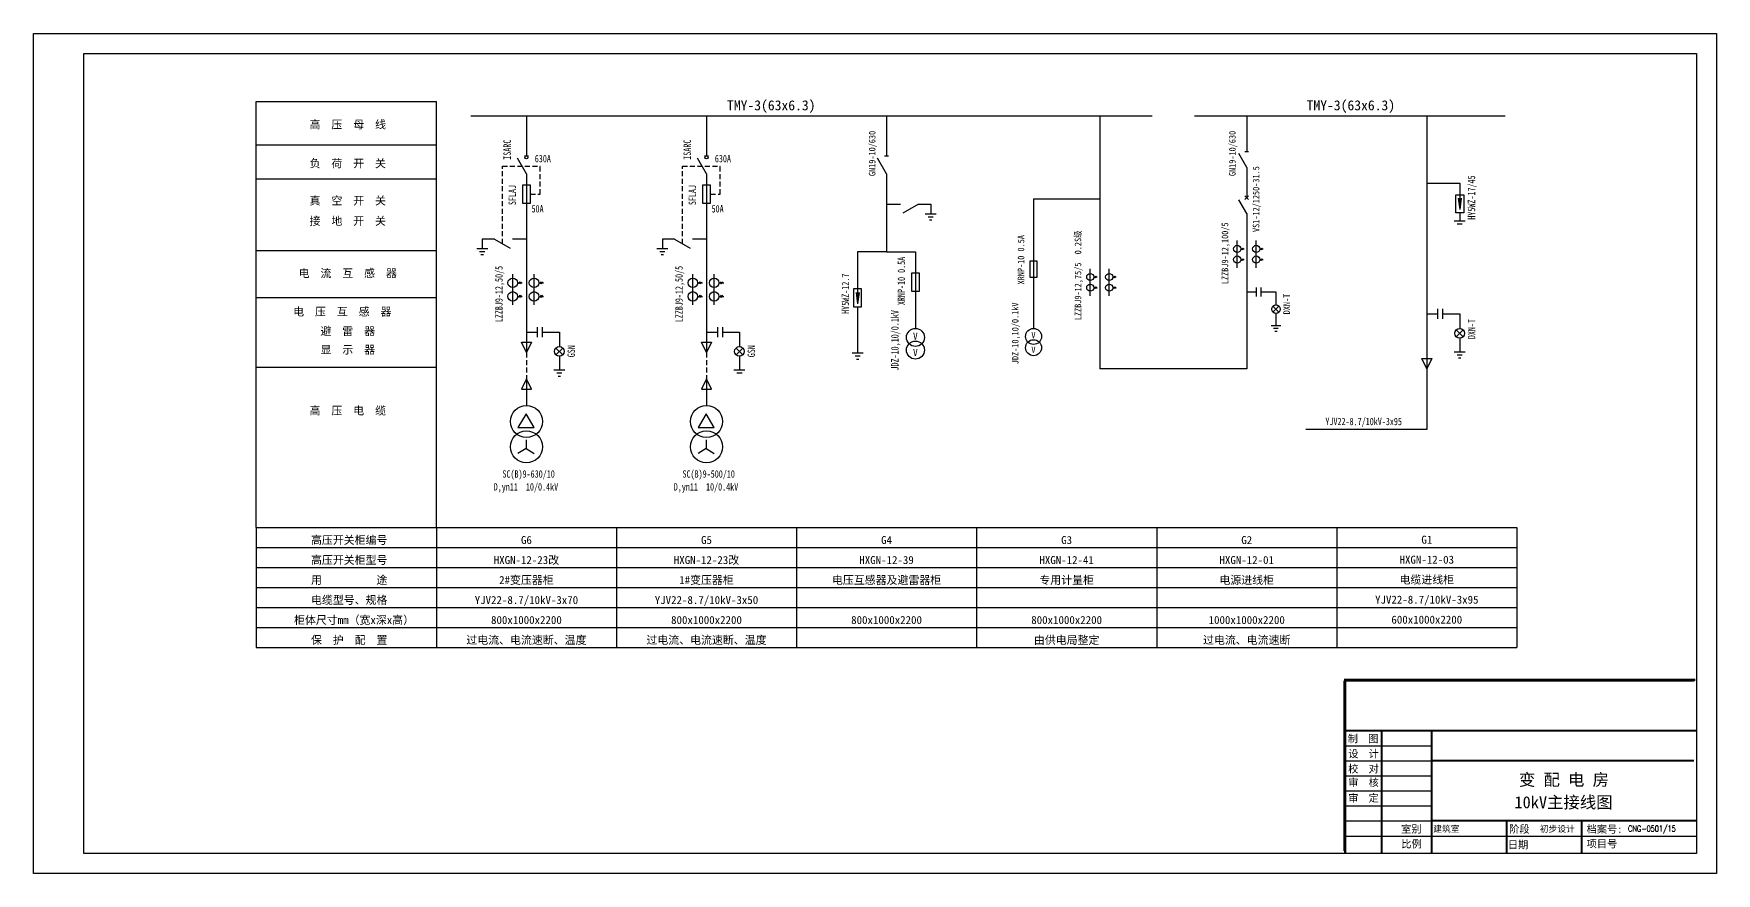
# Model space of a CAD drawing. Extents: x 594600 to 783809, y -252405 to -117187.
# Drawn here: x 594600 to 678700, y -159187 to -117187 of the extents above; entities that cross this region are included whole.
import ezdxf
from ezdxf.enums import TextEntityAlignment as Align

# ---------------------------------------------------------------- set-up
doc = ezdxf.new("R2010")
doc.units = 0
doc.header["$LTSCALE"] = 500
doc.header["$MEASUREMENT"] = 0
doc.linetypes.add('2', pattern=[3800, 3000, -300, 200, -300])
doc.linetypes.add('DASHED', pattern=[0.75, 0.5, -0.25])
doc.layers.get('0').update_dxf_attribs({"linetype": 'CONTINUOUS'})
for name, color, linetype in [('1', 1, 'CONTINUOUS'), ('3', 3, 'CONTINUOUS'), ('系统', 7, 'CONTINUOUS')]:
    doc.layers.add(name, color=color, linetype=linetype)
doc.styles.add('ROMANS', font='ROMANS', dxfattribs={"width": 0.8})
doc.styles.add('ST', font='', dxfattribs={"width": 0.8})
doc.styles.add('仿宋', font='', dxfattribs={"width": 0.8})
doc.styles.get('ST').set_extended_font_data('SimSun')
doc.styles.get('仿宋').set_extended_font_data('仿宋_GB2312')

msp = doc.modelspace()

# ---------------------------------------------------------------- linework, layer by layer
for p, q in [((594600, -159187), (594600, -117187)), ((605728, -141887), (605728, -120575)), ((605728, -120575), (614728, -120575)), ((614728, -141887), (614728, -120575)), ((605728, -122742), (614728, -122742)), ((619228, -124200), (618778, -123421)), ((619127, -123300), (619328, -123300)), ((628228, -124200), (627778, -123421)), ((628127, -123300), (628328, -123300)), ((637228, -124200), (636778, -123421)), ((637127, -123300), (637328, -123300)), ((655228, -123877), (654828, -123184)), ((655138, -123077), (655317, -123077)), ((605728, -124446), (614728, -124446)), ((655133, -125294), (655322, -125483)), ((655133, -125483), (655322, -125294)), ((664228, -124658), (665873, -124658)), ((665873, -124658), (665873, -125987)), ((637228, -125723), (637920, -125723)), ((638820, -125723), (638041, -126173)), ((638820, -125723), (639433, -125723)), ((639433, -125723), (639433, -126195)), ((655228, -126188), (654828, -125495)), ((665793, -125419), (665873, -125987)), ((665954, -125419), (665873, -125987)), ((665873, -126149), (665873, -126563)), ((639159, -126195), (639707, -126195)), ((639303, -126351), (639565, -126351)), ((639370, -126508), (639498, -126508)), ((666147, -126563), (665600, -126563)), ((666003, -126720), (665741, -126720)), ((617635, -127471), (617022, -127471)), ((617022, -127471), (617022, -127943)), ((617635, -127471), (618415, -127921)), ((619228, -127471), (618535, -127471)), ((626635, -127471), (626022, -127471)), ((626022, -127471), (626022, -127943)), ((626635, -127471), (627415, -127921)), ((628228, -127471), (627535, -127471)), ((654753, -128900), (654753, -127537)), ((655702, -128900), (655702, -127537)), ((605728, -128029), (614728, -128029)), ((617296, -127943), (616749, -127943)), ((617152, -128099), (616890, -128099)), ((617085, -128256), (616957, -128256)), ((626296, -127943), (625749, -127943)), ((626152, -128099), (625890, -128099)), ((626085, -128256), (625957, -128256)), ((654931, -127952), (655107, -127952)), ((654931, -128485), (655107, -128485)), ((654965, -127994), (655031, -127910)), ((654965, -128527), (655031, -128443)), ((655012, -127994), (655078, -127910)), ((655012, -128527), (655078, -128443)), ((655879, -127952), (656055, -127952)), ((655879, -128485), (656055, -128485)), ((655913, -127994), (655979, -127910)), ((655913, -128527), (655979, -128443)), ((655960, -127994), (656026, -127910)), ((655960, -128527), (656026, -128443)), ((618544, -130758), (618544, -129225)), ((619611, -130758), (619611, -129225)), ((627544, -130758), (627544, -129225)), ((628611, -130758), (628611, -129225)), ((647408, -130307), (647408, -128944)), ((647585, -129359), (647761, -129359)), ((647619, -129401), (647685, -129317)), ((647666, -129401), (647732, -129317)), ((648356, -130307), (648356, -128944)), ((648534, -129359), (648709, -129359)), ((648567, -129401), (648633, -129317)), ((648615, -129401), (648681, -129317)), ((618784, -129651), (619021, -129651)), ((618784, -130331), (619021, -130331)), ((618829, -129708), (618918, -129595)), ((618829, -130388), (618918, -130275)), ((618894, -129708), (618983, -129595)), ((618894, -130388), (618983, -130275)), ((619851, -129651), (620088, -129651)), ((619851, -130331), (620088, -130331)), ((619896, -129708), (619985, -129595)), ((619896, -130388), (619985, -130275)), ((619960, -129708), (620049, -129595)), ((619960, -130388), (620049, -130275)), ((627784, -129651), (628021, -129651)), ((627784, -130331), (628021, -130331)), ((627829, -129708), (627918, -129595)), ((627829, -130388), (627918, -130275)), ((627894, -129708), (627983, -129595)), ((627894, -130388), (627983, -130275)), ((628851, -129651), (629088, -129651)), ((628851, -130331), (629088, -130331)), ((628896, -129708), (628985, -129595)), ((628896, -130388), (628985, -130275)), ((628960, -129708), (629049, -129595)), ((628960, -130388), (629049, -130275)), ((635701, -130128), (635782, -130695)), ((635863, -130128), (635782, -130695)), ((647585, -129893), (647761, -129893)), ((647619, -129935), (647685, -129850)), ((647666, -129935), (647732, -129850)), ((648534, -129893), (648709, -129893)), ((648567, -129935), (648633, -129850)), ((648615, -129935), (648681, -129850)), ((655228, -130106), (655725, -130106)), ((655725, -130328), (655725, -129883)), ((655947, -130328), (655947, -129883)), ((655947, -130106), (656691, -130106)), ((656691, -130106), (656691, -130752)), ((605728, -130379), (614728, -130379)), ((656540, -131116), (656841, -130814)), ((656841, -131116), (656540, -130814)), ((656691, -131179), (656691, -131799)), ((664787, -131457), (664787, -130957)), ((665037, -131457), (665037, -130957)), ((619787, -132364), (619787, -131864)), ((620037, -132364), (620037, -131864)), ((628787, -132364), (628787, -131864)), ((629037, -132364), (629037, -131864)), ((656934, -131799), (656447, -131799)), ((656806, -131938), (656573, -131938)), ((664228, -131207), (664787, -131207)), ((665037, -131207), (665873, -131207)), ((666043, -132344), (665704, -132005)), ((665704, -132344), (666043, -132005)), ((665873, -131207), (665873, -131934)), ((619228, -133138), (618979, -132619)), ((618979, -132619), (619476, -132619)), ((619228, -132114), (619787, -132114)), ((619476, -132619), (619228, -133138)), ((620037, -132114), (620873, -132114)), ((620873, -132114), (620873, -132841)), ((628228, -133138), (627979, -132619)), ((627979, -132619), (628476, -132619)), ((628228, -132114), (628787, -132114)), ((628476, -132619), (628228, -133138)), ((629037, -132114), (629873, -132114)), ((629873, -132114), (629873, -132841)), ((656747, -132077), (656632, -132077)), ((665873, -132414), (665873, -133112)), ((621043, -133251), (620704, -132912)), ((620704, -133251), (621043, -132912)), ((620873, -133321), (620873, -134020)), ((630043, -133251), (629704, -132912)), ((629704, -133251), (630043, -132912)), ((629873, -133321), (629873, -134020)), ((635508, -133151), (636056, -133151)), ((635652, -133308), (635914, -133308)), ((635719, -133464), (635847, -133464)), ((664228, -133960), (663979, -133441)), ((663979, -133441), (664476, -133441)), ((664476, -133441), (664228, -133960)), ((666147, -133112), (665600, -133112)), ((666003, -133269), (665741, -133269)), ((665936, -133426), (665808, -133426)), ((605728, -133862), (614728, -133862)), ((619228, -134450), (618979, -134969)), ((619476, -134969), (619228, -134450)), ((621147, -134020), (620600, -134020)), ((621003, -134176), (620741, -134176)), ((620936, -134333), (620808, -134333)), ((628228, -134450), (627979, -134969)), ((628476, -134969), (628228, -134450)), ((630147, -134020), (629600, -134020)), ((630003, -134176), (629741, -134176)), ((618979, -134969), (619476, -134969)), ((627979, -134969), (628476, -134969)), ((619207, -136196), (618806, -136891)), ((619609, -136891), (619207, -136196)), ((628207, -136196), (627806, -136891)), ((628609, -136891), (628207, -136196)), ((618806, -136891), (619609, -136891)), ((627806, -136891), (628609, -136891)), ((605728, -141887), (605728, -147887)), ((605728, -141887), (668728, -141887)), ((614728, -141887), (614728, -147887)), ((623728, -141887), (623728, -147887)), ((623728, -141887), (623728, -146887)), ((632728, -141887), (632728, -147887)), ((632728, -141887), (632728, -146887)), ((641728, -141887), (641728, -147887)), ((650728, -141887), (650728, -147887)), ((659728, -141887), (659728, -147887)), ((668728, -141887), (668728, -147887)), ((605728, -142887), (668728, -142887)), ((605728, -143887), (668728, -143887)), ((605728, -144887), (668728, -144887)), ((605728, -145887), (668728, -145887)), ((605728, -146887), (668728, -146887)), ((605728, -147887), (668728, -147887))]:
    msp.add_line(p, q)
at = {"color": 5}
for p, q in [((616453, -121293), (650495, -121293)), ((652617, -121293), (668139, -121293))]:
    msp.add_line(p, q, dxfattribs=at)
at = {"color": 0, "linetype": 'DASHED'}
for p, q in [((618025, -127696), (618025, -123811)), ((618025, -123811), (619915, -123811)), ((619915, -125213), (619915, -123811)), ((627025, -127696), (627025, -123811)), ((627025, -123811), (628915, -123811)), ((628915, -125213), (628915, -123811)), ((619428, -125213), (619915, -125213)), ((628428, -125213), (628915, -125213))]:
    msp.add_line(p, q, dxfattribs=at)
at = {"color": 6, "linetype": 'DASHED'}
for p, q in [((619228, -133138), (619228, -134450)), ((628228, -133138), (628228, -134450))]:
    msp.add_line(p, q, dxfattribs=at)
at = {"color": 7}
for p, q in [((619207, -137495), (619207, -137943)), ((628207, -137495), (628207, -137943)), ((619207, -137943), (618806, -138190)), ((619207, -137943), (619609, -138190)), ((628207, -137943), (627806, -138190)), ((628207, -137943), (628609, -138190)), ((660090, -158054), (660090, -149554)), ((660090, -149554), (677590, -149554)), ((660090, -152054), (677590, -152054)), ((660090, -152804), (664465, -152804)), ((660090, -153554), (664465, -153554)), ((660090, -154304), (664465, -154304)), ((660090, -155054), (664465, -155054)), ((660090, -155804), (664465, -155804))]:
    msp.add_line(p, q, dxfattribs=at)
at = {"color": 7, "linetype": 'Continuous'}
msp.add_line((660090, -156554), (664465, -156554), dxfattribs=at)
at = {"color": 7}
msp.add_lwpolyline([(594600, -159187), (594600, -117187), (678700, -117187), (678700, -159187)], close=True, dxfattribs=at)
at = {"color": 2}
msp.add_lwpolyline([(597100, -158187), (597100, -118187), (677700, -118187), (677700, -158187)], close=True, dxfattribs=at)
for points in [[(619028, -125663), (619428, -125663), (619428, -124763), (619028, -124763)], [(628028, -125663), (628428, -125663), (628428, -124763), (628028, -124763)], [(666073, -126149), (665673, -126149), (665673, -125249), (666073, -125249)], [(644396, -129361), (644751, -129361), (644751, -128561), (644396, -128561)], [(638473, -130075), (638873, -130075), (638873, -129175), (638473, -129175)], [(635582, -130857), (635982, -130857), (635982, -129957), (635582, -129957)]]:
    msp.add_lwpolyline(points, close=True)
at = {"color": 7, "const_width": 100}
for points in [[(661965, -158187), (661965, -152054)], [(664465, -158187), (664465, -152054)], [(664465, -156554), (677700, -156554)]]:
    msp.add_lwpolyline(points, dxfattribs=at)
at = {"color": 7, "linetype": 'Continuous', "const_width": 100}
for points in [[(668215, -158187), (668215, -156554)], [(671965, -156554), (671965, -158187)]]:
    msp.add_lwpolyline(points, dxfattribs=at)
at = {"color": 7}
msp.add_lwpolyline([(660090, -157331), (664436, -157331)], dxfattribs=at)
at = {"color": 7, "linetype": 'Continuous'}
msp.add_lwpolyline([(664447, -157331), (677682, -157331)], dxfattribs=at)
for centre, radius in [((619228, -123377), 76.7), ((628228, -123377), 76.7), ((654753, -127952), 178), ((655702, -127952), 178), ((654753, -128485), 178), ((655702, -128485), 178), ((618544, -129651), 240), ((619611, -129651), 240), ((627544, -129651), 240), ((628611, -129651), 240), ((647408, -129359), 178), ((648356, -129359), 178), ((618544, -130331), 240), ((619611, -130331), 240), ((627544, -130331), 240), ((628611, -130331), 240), ((647408, -129893), 178), ((648356, -129893), 178), ((656691, -130965), 213), ((638673, -132382), 450), ((644573, -132332), 400), ((665873, -132174), 240), ((620873, -133081), 240), ((629873, -133081), 240), ((638673, -133014), 450), ((644573, -132894), 400)]:
    msp.add_circle(centre, radius)
at = {"color": 7}
for centre in [(619228, -136585), (628228, -136585), (619228, -137853), (628228, -137853)]:
    msp.add_circle(centre, 800, dxfattribs=at)
for points in [[(665954, -125419), (665793, -125419), (665873, -125987)], [(635701, -130128), (635863, -130128), (635782, -130695)]]:
    msp.add_solid(points)
at = {"layer": '1', "color": 7}
msp.add_line((677645, -149504), (660145, -149504), dxfattribs=at)
msp.add_line((677645, -149504), (660145, -149504), dxfattribs=at)
msp.add_line((677645, -149504), (660145, -149504), dxfattribs=at)
for points, const_width in [([(677645, -149504), (660086, -149504)], 125), ([(660145, -158187), (660145, -149504)], 125), ([(677700, -152054), (660090, -152054)], 100), ([(664465, -153554), (677590, -153554)], 100)]:
    msp.add_lwpolyline(points, dxfattribs=dict(at, const_width=const_width))
at = {"layer": '系统', "color": 6}
for p, q in [((619228, -121293), (619228, -123300)), ((628228, -121293), (628228, -123300)), ((637228, -121293), (637228, -123300)), ((647882, -121293), (647882, -133960)), ((655228, -121293), (655228, -123077)), ((664228, -121293), (664228, -136986)), ((619228, -124200), (619228, -133138)), ((628228, -124200), (628228, -133138)), ((637228, -124200), (637228, -128097)), ((655228, -123877), (655228, -125388)), ((644573, -125457), (644573, -131932)), ((644573, -125457), (647882, -125457)), ((655228, -126188), (655228, -133960)), ((635782, -128097), (635782, -130695)), ((637228, -128097), (635782, -128097)), ((637228, -128097), (638673, -128097)), ((638673, -128097), (638673, -131932)), ((635782, -130857), (635782, -133151)), ((619228, -134450), (619228, -135785)), ((628228, -134450), (628228, -135785)), ((655228, -133960), (647882, -133960)), ((664228, -136986), (658176, -136986))]:
    msp.add_line(p, q, dxfattribs=at)

# ---------------------------------------------------------------- texts
at = {"color": 7, "style": '仿宋'}
for s, height, p in [('TMY-3(63x6.3)', 500, (629254, -121021)), ('TMY-3(63x6.3)', 500, (658222, -121021)), ('高压开关柜编号', 400, (608461, -142715)), ('高压开关柜型号', 400, (608461, -143715)), ('用          途', 400, (608461, -144715)), ('电缆型号、规格', 400, (608461, -145715)), ('柜体尺寸mm（宽x深x高）', 400, (607615, -146715)), ('保\u3000护\u3000配\u3000置', 400, (608461, -147715))]:
    msp.add_text(s, height=height, dxfattribs=at).set_placement(p)
for s, p in [('高\u3000压\u3000母\u3000线', (610299, -121932)), ('负\u3000荷\u3000开\u3000关', (610299, -123879)), ('真\u3000空\u3000开\u3000关', (610299, -125742)), ('接\u3000地\u3000开\u3000关', (610299, -126758)), ('电\u3000流\u3000互\u3000感\u3000器', (610299, -129371)), ('电\u3000压\u3000互\u3000感\u3000器\u3000', (610299, -131293)), ('避\u3000雷\u3000器', (610299, -132268)), ('显\u3000示\u3000器', (610299, -133196)), ('高\u3000压\u3000电\u3000缆', (610299, -136241)), ('G6', (619228, -142715)), ('G5', (628228, -142715)), ('G4', (637228, -142715)), ('G3', (646228, -142715)), ('G2', (655228, -142715)), ('G1', (664228, -142697)), ('HXGN-12-23改', (619228, -143715)), ('HXGN-12-23改', (628228, -143715)), ('HXGN-12-39', (637228, -143715)), ('HXGN-12-41', (646228, -143715)), ('HXGN-12-01', (655228, -143715)), ('HXGN-12-03', (664228, -143697)), ('2#变压器柜', (619228, -144715)), ('1#变压器柜', (628228, -144715)), ('电压互感器及避雷器柜', (637228, -144715)), ('专用计量柜', (646228, -144715)), ('电源进线柜', (655228, -144715)), ('电缆进线柜', (664228, -144697)), ('YJV22-8.7/10kV-3x70', (619228, -145715)), ('YJV22-8.7/10kV-3x50', (628228, -145715)), ('YJV22-8.7/10kV-3x95', (664228, -145697)), ('800x1000x2200', (619228, -146715)), ('800x1000x2200', (628228, -146715)), ('800x1000x2200', (637228, -146715)), ('800x1000x2200', (646228, -146715)), ('1000x1000x2200', (655228, -146715)), ('600x1000x2200', (664228, -146697)), ('过电流、电流速断、温度', (619228, -147715)), ('过电流、电流速断、温度', (628228, -147715)), ('由供电局整定', (646228, -147715)), ('过电流、电流速断', (655228, -147715))]:
    msp.add_text(s, height=400, dxfattribs=at).set_placement(p, align=Align.CENTER)
at = {"style": '仿宋', "width": 0.8}
for s, height, p in [('ISARC', 370, (618449, -123495)), ('ISARC', 370, (627449, -123495)), ('GN19-10/630', 328.89, (636672, -124312)), ('GN19-10/630', 328.89, (654672, -124312)), ('VS1-12/1250-31.5', 328.89, (655859, -127110)), ('HY5WZ-17/45', 370, (666646, -126494)), ('SFLAJ', 370, (618705, -125764)), ('SFLAJ', 370, (627705, -125764)), ('XRNP-10 0.5A', 328.89, (644109, -129731)), ('LZZBJ9-12,75/5  0.2S级', 328.89, (646957, -131520)), ('LZZBJ9-12,100/5', 328.89, (654303, -129717)), ('XRNP-10 0.5A', 370, (638150, -130766)), ('LZZBJ9-12,50/5', 370, (618037, -131622)), ('LZZBJ9-12,50/5', 370, (627037, -131622)), ('HY5WZ-12.7', 370, (635353, -131202)), ('DXN-T', 328.9, (657383, -131227)), ('JDZ-10,10/0.1kV', 370, (637827, -134036)), ('JDZ-10,10/0.1kV', 328.89, (643821, -133721)), ('DXN-T', 370, (666652, -132468)), ('GSN', 370, (621652, -133375)), ('GSN', 370, (630652, -133375))]:
    msp.add_text(s, height=height, rotation=90, dxfattribs=at).set_placement(p)
for s, p in [('630A', (619646, -123623)), ('630A', (628646, -123623)), ('50A', (619482, -126132)), ('50A', (628482, -126132))]:
    msp.add_text(s, height=370, dxfattribs=at).set_placement(p)
at = {"style": '仿宋'}
for height, p in [(350, (638549, -132486)), (311, (644463, -132424)), (311, (644463, -133151)), (350, (638549, -133303))]:
    msp.add_text('V', height=height, dxfattribs=at).set_placement(p)
at = {"color": 7, "style": '仿宋', "width": 0.8}
for s, p in [('YJV22-8.7/10kV-3x95', (659161, -136769)), ('SC(B)9-630/10', (618029, -139396)), ('SC(B)9-500/10', (627029, -139396)), ('D,yn11  10/0.4kV', (617592, -140041)), ('D,yn11  10/0.4kV', (626592, -140041))]:
    msp.add_text(s, height=370, dxfattribs=at).set_placement(p)
at = {"color": 7, "linetype": 'Continuous', "style": 'ST'}
for s, p in [('制  图', (661044, -152438)), ('设  计', (661065, -153192)), ('校  对', (661065, -153945)), ('审  核', (661065, -154631)), ('审  定', (661065, -155408))]:
    msp.add_text(s, height=375, dxfattribs=at).set_placement(p, align=Align.MIDDLE)
for s, height, p in [('室别 ', 375, (662944, -157154)), ('建筑室', 312.5, (664551, -157117)), ('阶段', 375, (668345, -157161)), ('初步设计', 312.5, (669877, -157119)), ('档案号:', 375, (672213, -157165)), ('比例', 375, (662950, -157902)), ('日期', 375, (668279, -157942)), ('项目号', 375, (672213, -157889))]:
    msp.add_text(s, height=height, dxfattribs=at).set_placement(p)
at = {"layer": '3', "color": 7, "style": '仿宋'}
for s, p in [('变 配 电 房', (671083, -154801)), ('10kV主接线图', (671061, -155931))]:
    msp.add_text(s, height=600, dxfattribs=at).set_placement(p, align=Align.CENTER)
at = {"layer": '3', "color": 7, "linetype": '2', "style": 'ROMANS', "width": 0.8}
msp.add_text('CNG-0501/15', height=300, dxfattribs=at).set_placement((675478, -157100), align=Align.CENTER)

doc.saveas('drawing.dxf')
